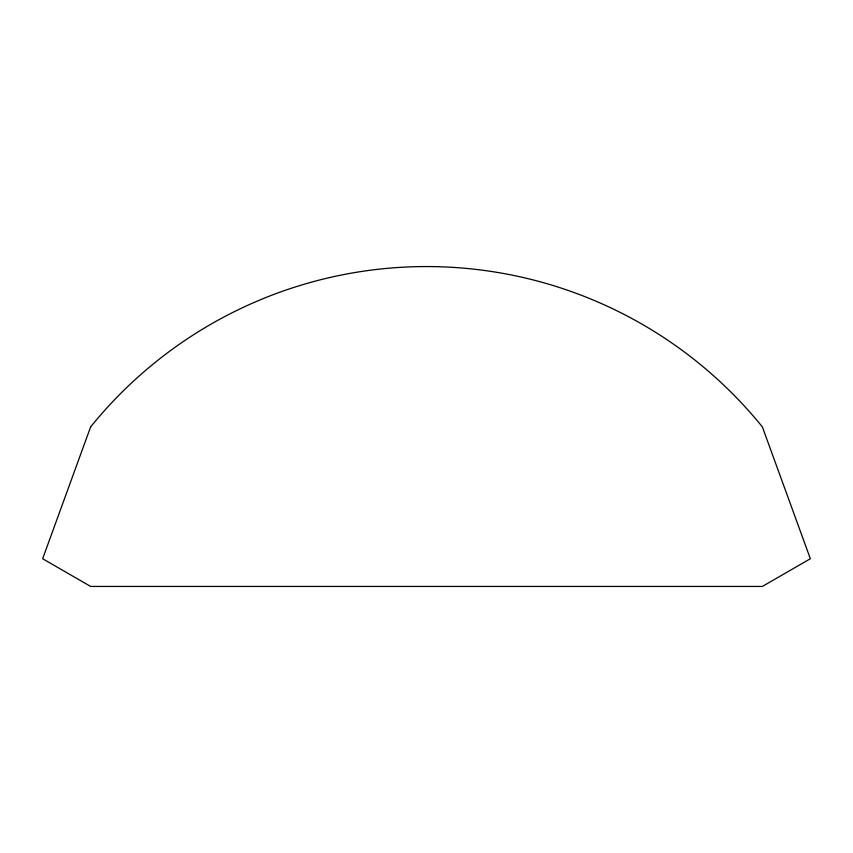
<?xml version="1.0" encoding="UTF-8"?>
<svg xmlns="http://www.w3.org/2000/svg" width="853" height="853" viewBox="0 0 853 853"><rect width="100%" height="100%" fill="white"/><g stroke="black" fill="none" stroke-linecap="round" stroke-linejoin="round"><path stroke-width="1.28" d="M90.631 426.905L42.65 558.736L90.631 586.438L762.369 586.438L810.35 558.736L762.369 426.905A431.938 431.938 0 0 0 90.631 426.905"/></g></svg>
